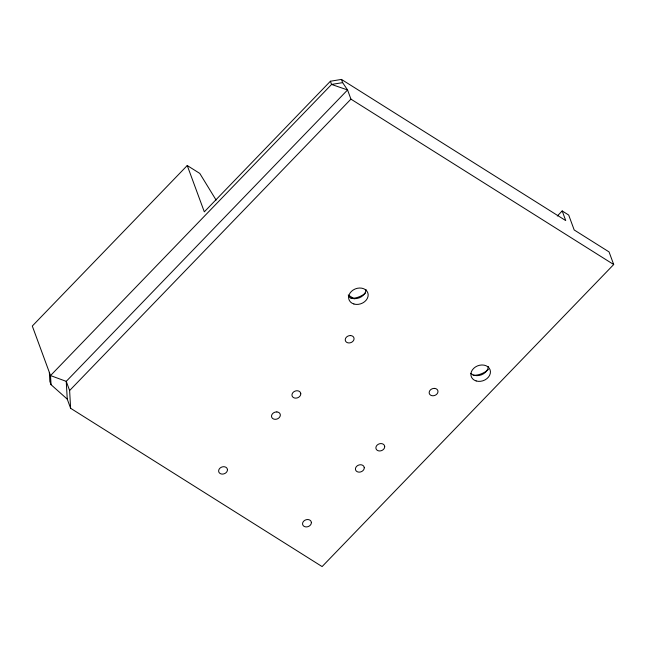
<?xml version="1.0" encoding="UTF-8"?>
<svg xmlns="http://www.w3.org/2000/svg" width="646" height="646" viewBox="0 0 646 646"><rect width="100%" height="100%" fill="white"/><g stroke="black" fill="none" stroke-linecap="round" stroke-linejoin="round"><path stroke-width="0.97" d="M216.119 200.082L199.784 173.427L187.243 165.529L32.3 326.036L50.525 375.576L51.042 384.685L67.249 399.123L70.624 408.288L322.104 566.582L613.7 264.529L609.057 251.916L574.189 229.96L568.698 215.053L562.19 210.951L557.296 216.022M562.19 210.951L565.735 220.585L341.459 79.418L330.397 81.243L204.314 211.84L187.243 165.529M70.624 408.288L69.623 390.531L350.931 99.129L347.564 89.964L342.638 82.631L341.459 79.418M342.638 82.631L331.576 84.448L50.525 375.576L66.247 381.358L69.623 390.531M350.931 99.129L613.7 264.529M348.21 295.02L354.178 298.775M330.397 81.243L331.576 84.448L347.564 89.964L66.247 381.358L67.249 399.123M51.042 384.685L49.855 381.471L49.346 372.362M365.466 293.042A18.023 14.285 -20.2 0 1 350.883 298.379M366.064 289.586A10.013 7.938 -20.2 0 1 359.249 297.846A10.013 7.938 -20.2 0 1 348.533 296.425M488.408 369.391A18.023 14.285 -20.2 0 1 473.155 375.342M488.328 366.54A10.013 7.938 -20.2 0 1 481.52 374.809A10.013 7.938 -20.2 0 1 470.797 373.38M350.592 335.565L349.446 335.629A4.506 3.569 -20.2 0 0 345.263 339.497A4.506 3.569 -20.2 0 0 348.703 342.937L349.849 342.881A4.506 3.569 -20.2 0 0 354.04 339.013A4.506 3.569 -20.2 0 0 350.592 335.565M434.516 388.391L433.369 388.456A4.506 3.569 -20.2 0 0 429.178 392.324A4.506 3.569 -20.2 0 0 432.626 395.764L433.773 395.699A4.506 3.569 -20.2 0 0 437.964 391.831A4.506 3.569 -20.2 0 0 434.516 388.391M276.868 411.938L275.721 412.003A4.506 3.569 -20.2 0 0 271.538 415.871A4.506 3.569 -20.2 0 0 274.986 419.311L276.125 419.246A4.506 3.569 -20.2 0 0 280.316 415.378A4.506 3.569 -20.2 0 0 276.868 411.938M384.693 446.548L384.491 445.635A4.506 3.569 -20.2 0 0 379.517 443.778A4.506 3.569 -20.2 0 0 375.891 447.993L376.093 448.905A4.506 3.569 -20.2 0 0 381.067 450.771A4.506 3.569 -20.2 0 0 384.693 446.548M364.247 467.72L364.045 466.808A4.506 3.569 -20.2 0 0 359.071 464.95A4.506 3.569 -20.2 0 0 355.445 469.174L355.647 470.086A4.506 3.569 -20.2 0 0 360.621 471.943A4.506 3.569 -20.2 0 0 364.247 467.72M300.77 393.721L300.568 392.808A4.506 3.569 -20.2 0 0 295.593 390.951A4.506 3.569 -20.2 0 0 291.968 395.174L292.17 396.087A4.506 3.569 -20.2 0 0 297.144 397.944A4.506 3.569 -20.2 0 0 300.77 393.721M311.364 522.509L311.162 521.588A4.506 3.569 -20.2 0 0 306.188 519.731A4.506 3.569 -20.2 0 0 302.562 523.954L302.764 524.867A4.506 3.569 -20.2 0 0 307.738 526.724A4.506 3.569 -20.2 0 0 311.364 522.509M227.44 469.682L227.239 468.77A4.506 3.569 -20.2 0 0 222.264 466.905A4.506 3.569 -20.2 0 0 218.639 471.128L218.841 472.04A4.506 3.569 -20.2 0 0 223.815 473.898A4.506 3.569 -20.2 0 0 227.44 469.682M353.895 304A10.013 7.938 -20.2 0 0 368.172 294.608A10.013 7.938 -20.2 0 0 353.112 290.054A10.013 7.938 -20.2 0 0 353.895 304M476.167 380.954A10.013 7.938 -20.2 0 0 490.435 371.571A10.013 7.938 -20.2 0 0 475.375 367.017A10.013 7.938 -20.2 0 0 476.167 380.954"/></g></svg>
